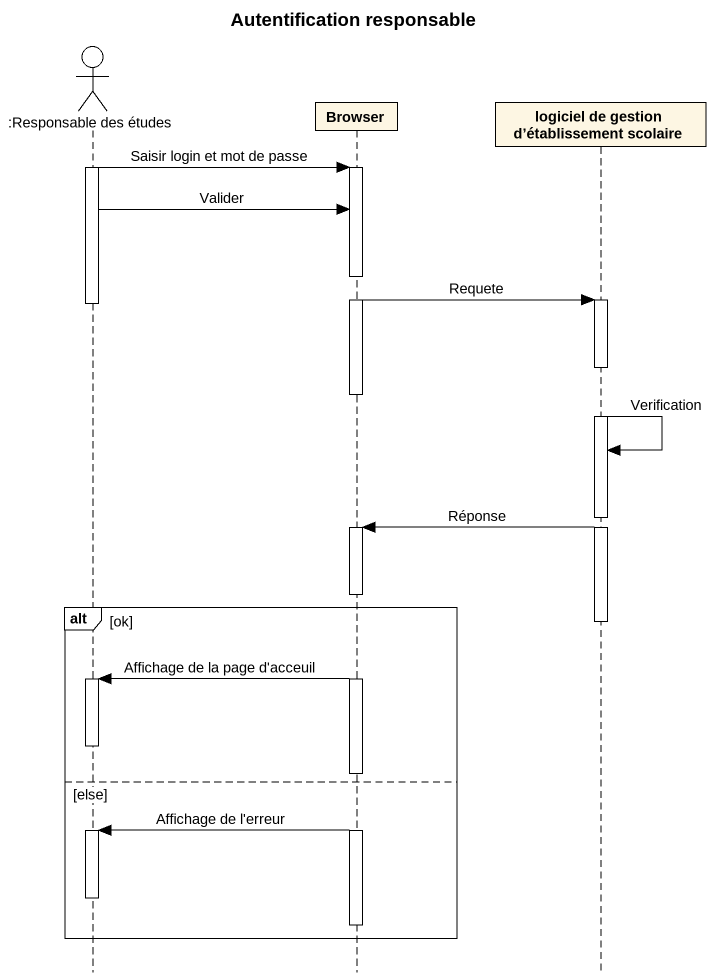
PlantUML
@startuml
title Autentification responsable
hide footbox
actor ":Responsable des études" as Responsable_des_études
participant Browser
participant "logiciel de gestion d’établissement scolaire" as logiciel_de_gestion_d

activate Responsable_des_études
Responsable_des_études -> Browser : Saisir login et mot de passe
activate Browser
Responsable_des_études -> Browser : Valider
Browser -> logiciel_de_gestion_d : Requete
activate logiciel_de_gestion_d
deactivate Responsable_des_études
deactivate Browser
logiciel_de_gestion_d -> logiciel_de_gestion_d : Verification
logiciel_de_gestion_d -> Browser : Réponse
activate Browser
alt ok
  deactivate logiciel_de_gestion_d
  Browser -> Responsable_des_études : Affichage de la page d'acceuil
  activate Responsable_des_études
  deactivate Responsable_des_études
else else
  Browser -> Responsable_des_études : Affichage de l'erreur
  activate Responsable_des_études
  deactivate Responsable_des_études
  deactivate Browser
end
@enduml
